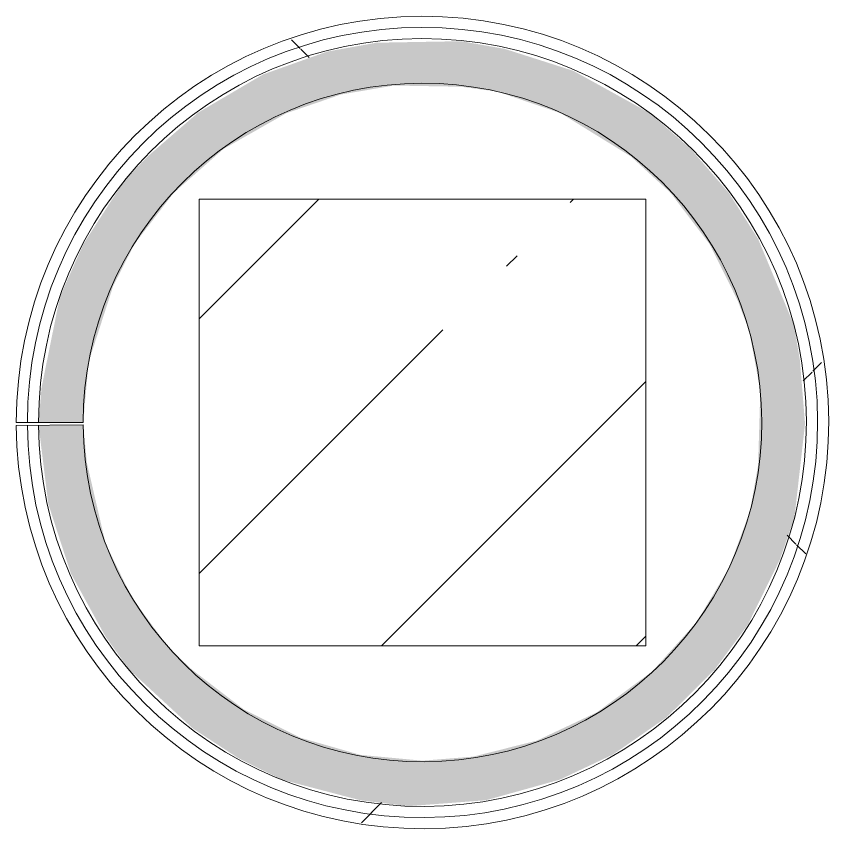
# Model space of a CAD drawing. Header units: millimetres. Extents: x -4185 to 186529, y -8553 to 29097.
# Drawn here: x 107524 to 108434, y 16565 to 17475 of the extents above; entities that cross this region are included whole.
import ezdxf

# ---------------------------------------------------------------- set-up
doc = ezdxf.new("R2010")
doc.units = ezdxf.units.MM
for name, color, linetype, lineweight in [('A-WALL', 7, 'Continuous', 9), ('I-WALL-3', 7, 'Continuous', 5), ('S-COLS-2', 7, 'Continuous', 5)]:
    doc.layers.add(name, color=color, linetype=linetype, lineweight=lineweight)
doc.layers.add('I-WALL-1', color=7, linetype='Continuous', lineweight=5, true_color=0xe7e7e7)
pattern_1 = [(45, (59518.7, 0), (-530.33, 530.33), []), (135, (59518.7, 0), (-530.33, -530.33), [])]

# ---------------------------------------------------------------- blocks, each defined once
blk = doc.blocks.new('BSC_Колонна _Прямоугольная - 500х500-22732503-1_10_1_птичка')
at = {"layer": 'S-COLS-2'}
h = blk.add_hatch(dxfattribs=at)
h.set_pattern_fill('FP_161', color=256, style=0, pattern_type=2)
h.set_pattern_definition([(45, (-48460, -17020), (-285.123, 285.123), []), (45, (-48174.88, -17020), (-285.123, 285.123), [504.031, -100.806, 16.764, -84.042])])
h.paths.add_polyline_path([(213.67, -250), (250, -250), (250, 250), (-250, 250), (-250, -250)])
for p, q in [((250, 250), (-250, 250)), ((-250, 250), (-250, -250)), ((250, -250), (250, 250)), ((-250, -250), (250, -250))]:
    blk.add_line(p, q, dxfattribs=at)

msp = doc.modelspace()

# ---------------------------------------------------------------- hatches: boundary and pattern name
at = {"layer": 'I-WALL-1'}
msp.add_hatch(color=256, dxfattribs=at).paths.add_polyline_path([(107962.74, 16590.3), (108049.84, 16596.94), (108132.45, 16620), (108192.35, 16648.33), (108252.03, 16689.74), (108305.79, 16743.04), (108342.64, 16792.8), (108378.68, 16865.85), (108395.22, 16913.24), (108407.14, 17018.52), (108401.29, 17090.58), (108394.45, 17129.71), (108354.56, 17225.71), (108321.82, 17277.12), (108279.12, 17326.42), (108233.42, 17366.41), (108147.54, 17413.92), (108070.79, 17438.45), (108021.93, 17447.05), (107927.06, 17445.35), (107871.85, 17435.41), (107800.22, 17409.88), (107727.61, 17367.22), (107670.76, 17317.94), (107643.92, 17289.88), (107598.88, 17220), (107572.65, 17161.03), (107551.99, 17058.98), (107548.69, 17020), (107598.68, 17020), (107604.77, 17087.78), (107632.27, 17172.95), (107656.19, 17220), (107699.96, 17277.12), (107755.9, 17326.42), (107826.18, 17366.41), (107887.44, 17387.37), (107946.44, 17397.38), (108021.93, 17396.06), (108062.49, 17390.64), (108133.5, 17366.41), (108212.09, 17317.94), (108256.58, 17277.12), (108300.05, 17220), (108331.57, 17156.81), (108344.66, 17122.28), (108357.03, 17055.37), (108354.56, 16972.03), (108345.37, 16920.32), (108321.71, 16856.51), (108285.1, 16795.69), (108235.8, 16741.11), (108174.1, 16695.46), (108106.64, 16663.68), (108035.5, 16645.79), (107978.68, 16641.23), (107909.22, 16647.73), (107841.87, 16666.95), (107778.68, 16698.59), (107720.73, 16743.04), (107694.09, 16768.19), (107653.74, 16822.99), (107623.81, 16884.1), (107602.8, 16974.92), (107598.69, 17017.31), (107548.69, 17016.95), (107559.57, 16928.75), (107584.76, 16851.11), (107623.81, 16779.9), (107650.42, 16743.04), (107721.57, 16677.22), (107772.29, 16644.12), (107820.65, 16620.09), (107909.22, 16596.85), (107929.73, 16594.34)])
at = {"layer": 'I-WALL-3'}
h = msp.add_hatch(dxfattribs=at)
h.set_pattern_fill('FP_201', color=256, style=0, pattern_type=2)
h.set_pattern_definition(pattern_1)
h.paths.add_polyline_path([(107943.56, 16566.36), (108051.26, 16572.38), (108125.6, 16591), (108192.35, 16620.02), (108250.07, 16656.56), (108299.49, 16698.85), (108357.18, 16770.26), (108386.2, 16820), (108411.53, 16881.69), (108427.88, 16948.38), (108430.76, 17055.37), (108418.67, 17129.71), (108394.45, 17200.99), (108360.33, 17264.92), (108312.94, 17326.42), (108259.02, 17376.42), (108200.48, 17415.58), (108127.25, 17448.43), (108062.49, 17465.75), (107995.04, 17473.48), (107908.83, 17468.07), (107841.42, 17452.32), (107778.16, 17427.1), (107710.5, 17385.9), (107659.22, 17342.52), (107603.16, 17274.29), (107571.24, 17220), (107542.53, 17144.85), (107529.69, 17092.59), (107523.69, 17020), (107536.18, 17020), (107542.84, 17095.89), (107573.19, 17193.36), (107603.16, 17251.76), (107653.53, 17317.94), (107694.71, 17358.34), (107755.31, 17401.12), (107845.11, 17440.21), (107909.52, 17455.63), (107979.03, 17461.26), (108062.49, 17452.95), (108137.32, 17431.42), (108205.96, 17397.83), (108262.15, 17357.83), (108318.9, 17300.47), (108354.56, 17251.11), (108384.13, 17195.67), (108408.56, 17121.35), (108419.47, 17055.37), (108419.72, 16984.08), (108397.53, 16882.06), (108371.22, 16818.73), (108325.09, 16747.21), (108287.05, 16704.18), (108229.32, 16656.66), (108163.47, 16619.19), (108092.6, 16593.62), (108035.5, 16581.3), (107929.73, 16581.79), (107859.65, 16595.38), (107792.66, 16620.09), (107721.57, 16661.8), (107672.26, 16702.64), (107623.81, 16757.87), (107584.76, 16821.31), (107555.38, 16896.24), (107543.07, 16942.21), (107530.41, 17016.82), (107523.69, 17016.77), (107538.6, 16910.6), (107562.45, 16840), (107593.79, 16779.94), (107636.16, 16722.42), (107696.57, 16664.91), (107755.41, 16625.17), (107820.65, 16594.75), (107890.42, 16574.92), (107929.73, 16568.59)])
h = msp.add_hatch(dxfattribs=at)
h.set_pattern_fill('FP_201', color=256, style=0, pattern_type=2)
h.set_pattern_definition(pattern_1)
h.paths.add_polyline_path([(107962.27, 16577.8), (108065.11, 16587.55), (108139.64, 16609.48), (108197.68, 16636.97), (108259.1, 16679.36), (108308.89, 16726.97), (108350.3, 16780.92), (108384.41, 16844.46), (108409.6, 16923.72), (108419.6, 17017.87), (108413.85, 17091.07), (108402.43, 17144.41), (108369.96, 17223.72), (108325.09, 17292.84), (108288.32, 17334.92), (108233.51, 17380.96), (108171.38, 17417.81), (108080.62, 17449.08), (108021.93, 17459.52), (107927.06, 17457.91), (107860.74, 17445.02), (107790.22, 17418.78), (107721.1, 17377.9), (107672.26, 17337.52), (107622.86, 17280.94), (107584.76, 17218.99), (107554.85, 17142.07), (107542.35, 17092.59), (107536.18, 17020), (107548.69, 17020.13), (107561.4, 17117.77), (107584.76, 17188.72), (107607.27, 17235.58), (107652.35, 17298.69), (107721.65, 17362.8), (107778.82, 17399.05), (107842.05, 17426.24), (107909.43, 17443.06), (107978.92, 17448.8), (108062.49, 17440.22), (108127.25, 17422.02), (108197.68, 17388.3), (108254.15, 17348.29), (108303.45, 17299.74), (108344.66, 17243.31), (108381.34, 17166.45), (108395.97, 17121.01), (108407.01, 17055.37), (108407, 16983.55), (108384.46, 16882.4), (108357.43, 16819.53), (108321.68, 16762.88), (108287.05, 16720.84), (108232.95, 16673.59), (108146.78, 16625.84), (108106.64, 16609.48), (108030.65, 16593.54), (107929.73, 16594.34), (107859.39, 16608.47), (107798.32, 16631.19), (107727.61, 16672.81), (107688.37, 16703.93), (107632.27, 16767.56), (107593.79, 16831.49), (107574.21, 16874.03), (107555.38, 16944.41), (107543.07, 17016.91), (107536.19, 17016.86), (107549.34, 16918.81), (107574.21, 16844.23), (107604.66, 16785.82), (107645.84, 16729.87), (107705.42, 16673.59), (107755.41, 16638.6), (107847.09, 16599.15), (107909.22, 16584.3), (107954.67, 16578.74)])

# ---------------------------------------------------------------- linework, layer by layer
at = {"layer": 'A-WALL'}
for radius in [442.5, 430]:
    msp.add_arc((107978.68, 17020), radius, 180.40614, 180, dxfattribs=at)
at = {"layer": 'I-WALL-3'}
for p, q in [((107523.68, 17020), (107598.68, 17020)), ((107598.69, 17017.31), (107523.69, 17016.77))]:
    msp.add_line(p, q, dxfattribs=at)
for radius in [455, 380]:
    msp.add_arc((107978.68, 17020), radius, 180.40614, 180, dxfattribs=at)

# ---------------------------------------------------------------- block references
at = {"layer": 'S-COLS-2'}
msp.add_blockref('BSC_Колонна _Прямоугольная - 500х500-22732503-1_10_1_птичка', (107978.68, 17020), dxfattribs=at)

doc.saveas('drawing.dxf')
